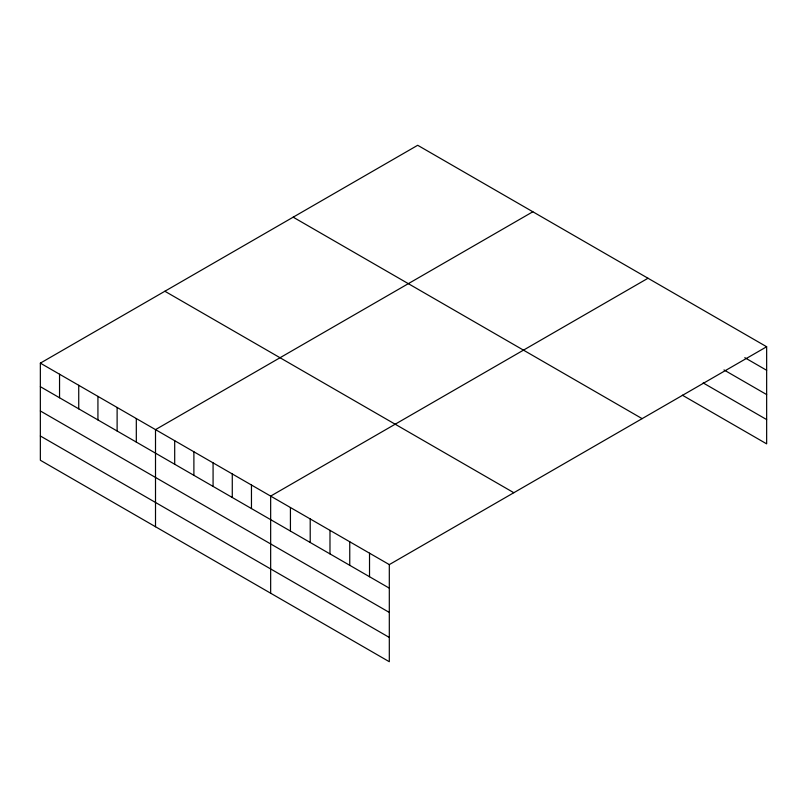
<?xml version="1.0" encoding="UTF-8"?>
<svg xmlns="http://www.w3.org/2000/svg" width="807" height="807" viewBox="0 0 807 807"><rect width="100%" height="100%" fill="white"/><g stroke="black" fill="none" stroke-linecap="round" stroke-linejoin="round"><path stroke-width="1.21" d="M389.307 612.432L389.307 564.607L40.35 363.14L40.35 460.252L389.307 661.72L389.307 612.432L40.35 410.965M40.35 363.14L417.693 145.28L766.65 346.748L766.65 443.86L682.349 395.188M532.852 211.767L155.509 429.627L155.509 526.739M648.011 278.244L270.658 496.103L270.658 593.226M389.307 564.607L766.65 346.748M744.79 357.672L766.65 370.292M723.98 369.929L766.65 394.573M703.169 382.932L766.65 419.579M293.173 217.174L642.13 418.641M164.87 291.246L513.827 492.714M40.35 386.684L389.307 588.152M40.35 435.982L389.307 637.439M369.525 553.188L369.525 576.733M349.754 541.769L349.754 565.314M329.982 530.35L329.982 553.905M310.211 518.941L310.211 542.486M290.429 507.522L290.429 531.067M251.461 485.027L251.461 508.571M232.275 473.941L232.275 497.495M213.078 462.865L213.078 486.409M193.892 451.779L193.892 475.333M174.695 440.703L174.695 464.247M136.312 418.54L136.312 442.085M117.116 407.464L117.116 431.009M97.929 396.378L97.929 419.922M78.733 385.302L78.733 408.846M59.547 374.216L59.547 397.77"/></g></svg>
